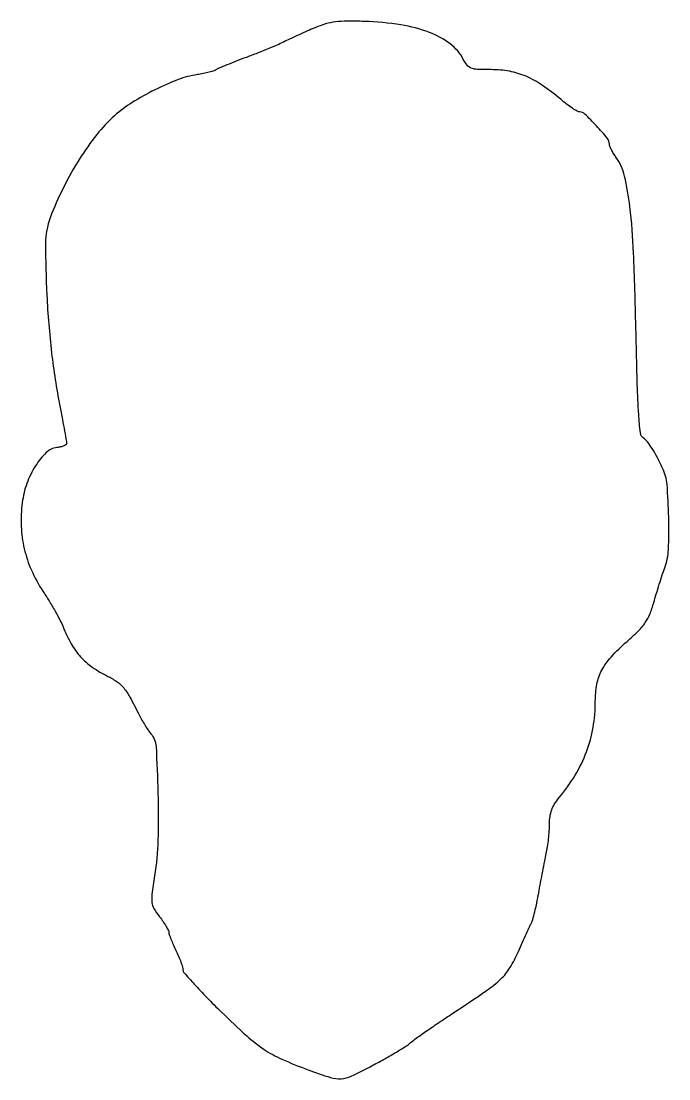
# Model space of a CAD drawing. Extents: x 0 to 184, y 1 to 301.
import ezdxf

# ---------------------------------------------------------------- set-up
doc = ezdxf.new("R2010")
doc.units = 0

msp = doc.modelspace()

# ---------------------------------------------------------------- linework, layer by layer
msp.add_lwpolyline([(83.5, 298.898226, 0.004123), (81.329744, 297.963563, 0.003036), (78.940625, 296.893832, 0.003068), (76.693426, 295.854528, 0.006844), (75, 295.030205, -0.014409), (73.157627, 294.167606, -0.004407), (70.325, 292.969136, -0.004407), (67.128106, 291.6825, -0.004807), (64, 290.490041, 0.003796), (61.054359, 289.373952, 0.00513), (58.409375, 288.317407, 0.003532), (56.210637, 287.394634, 0.054974), (55.5, 286.99315, -0.081038), (54.860002, 286.674171, -0.012339), (53.482605, 286.284096, -0.013537), (51.818753, 285.904645, -0.011356), (50.036527, 285.590567, 0.052911), (44.653122, 284.173153, 0.024757), (38.042502, 281.278896, 0.024691), (31.580349, 277.651028, 0.041302), (26.597143, 273.913752, 0.044135), (21.594852, 268.614102, 0.026308), (16.581782, 261.528245, 0.025026), (12.014235, 253.421279, 0.026006), (8.34368, 245, 0.089241), (7.023913, 237.789395, 0.013508), (7.377172, 223.071381, 0.015803), (8.733284, 206.694119, 0.019831), (11.067936, 191.64194, -0.001473), (11.808288, 187.804556, -0.002184), (12.432456, 184.437189, -0.000962), (12.947332, 181.55852, -0.043794), (13, 180.958362, -0.24977), (12.819182, 180.618974, -0.049582), (12.192187, 180.282391, -0.041836), (11.303434, 179.997738, -0.027952), (10.25, 179.816422, 0.164989), (7.215219, 178.381808, 0.059824), (4.169764, 174.636255, 0.053966), (1.713588, 169.620101, 0.055566), (0.417817, 164.243502, 0.041142), (0.126325, 157.506157, 0.047201), (0.982386, 151.123674, 0.047295), (3.017981, 145.02566, 0.04159), (6.235051, 139.134525, -0.008495), (8.011882, 136.33772, -0.007954), (9.733065, 133.420767, -0.007951), (11.177961, 130.78387, -0.026855), (11.999693, 129, 0.03312), (14.312652, 124.139925, 0.056424), (16.934814, 120.491206, 0.057594), (20.265655, 117.570592, 0.036122), (24.734621, 114.936539, -0.037766), (27.383587, 113.36347, -0.069873), (29.20967, 111.659247, -0.045639), (30.943996, 109.064325, -0.00859), (33.58553, 104, 0.012848), (34.371375, 102.524168, 0.010449), (35.286121, 100.983783, 0.010593), (36.188925, 99.599664, 0.026909), (36.91765, 98.646922, -0.163847), (38.360675, 95.054395, -0.007774), (38.908668, 81.886882, -0.013761), (38.888899, 68.487039, -0.030955), (37.966877, 58.370058, 0.006109), (37.214672, 53.053722, 0.062007), (37.204688, 50.826695, 0.103772), (37.783921, 49.114294, 0.029664), (39.357536, 46.775667, -0.012435), (40.369468, 45.378214, -0.016064), (41.223776, 44.044615, -0.013839), (41.862504, 42.902557, -0.121153), (42, 42.343438, 0.084659), (42.100062, 41.756698, 0.008853), (42.5875, 40.443959, 0.010775), (43.234101, 38.892107, 0.008435), (44, 37.236136, -0.011702), (44.765696, 35.551803, -0.013572), (45.4125, 33.914022, -0.012644), (45.884761, 32.506374, -0.074741), (46, 31.739761, 0.181976), (46.323607, 30.880057, 0.004348), (49.219941, 27.635278, 0.00898), (52.760681, 23.875273, 0.005912), (56.961501, 19.67242, 0.009965), (64.116813, 12.954429, 0.036845), (69.007069, 9.156737, 0.042219), (74.059404, 6.381828, 0.01614), (81.5, 3.361624, 0.0111), (87.866781, 1.172918, 0.094859), (90.847676, 0.814203, 0.093762), (93.76369, 1.578598, 0.010727), (99.864956, 4.638023, 0.006012), (103.317628, 6.516506, 0.007005), (106.550956, 8.386336, 0.006286), (109.239993, 10.038301, 0.041416), (110.5, 10.988726, -0.026893), (111.793003, 12.024228, -0.00306), (114.85, 14.185332, -0.003693), (118.524463, 16.709211, -0.002998), (122.5, 19.362295, 0.004719), (132.109101, 25.822868, 0.038521), (136.225871, 29.140793, 0.06845), (138.769615, 32.294495, 0.032176), (141.182476, 36.954963, -0.001892), (142.341851, 39.570889, -0.002284), (143.450963, 42.01802, -0.001941), (144.402066, 44.07022, -0.015536), (144.873122, 45, 0.05817), (145.259366, 45.95646, 0.007359), (145.81731, 48.115625, 0.008555), (146.400289, 50.70986, 0.007014), (146.936631, 53.5, -0.001953), (147.47957, 56.48727, -0.0016), (148.082447, 59.675391, -0.001616), (148.655554, 62.602808, -0.004272), (149.090335, 64.69282, 0.016424), (149.439112, 66.600817, 0.009919), (149.732786, 68.880454, 0.009931), (149.934779, 71.158948, 0.017142), (150, 73.060805, -0.03533), (150.152366, 75.214407, -0.052756), (150.612848, 77.043122, -0.052057), (151.451467, 78.752432, -0.033298), (152.75, 80.545779, 0.03758), (157.288576, 86.928028, 0.045885), (160.482841, 93.5184, 0.047026), (162.366031, 100.440315, 0.042939), (163, 107.80897, -0.046186), (163.455357, 112.728098, -0.075547), (164.830743, 116.673652, -0.064843), (167.486937, 120.428061, -0.025948), (171.999881, 124.836396, 0.014669), (175.265045, 127.885072, 0.04657), (177.181591, 130.173153, 0.05532), (178.462645, 132.553846, 0.027642), (179.565494, 135.79619, -0.004939), (180.289031, 138.289166, -0.003518), (181.146685, 141.067801, -0.003551), (182.002306, 143.706859, -0.007562), (182.709174, 145.732494, 0.077361), (183.731376, 150.868531, 0.015998), (183.824291, 160.113091, 0.015336), (183.339282, 169.323277, 0.08923), (182.088812, 174, 0.011494), (180.528635, 177.131309, 0.021212), (179.09673, 179.588384, 0.025923), (177.78624, 181.416664, 0.066519), (176.613829, 182.540425, -0.209273), (175.77826, 183.976924, -0.011806), (175.301599, 189.221903, -0.009814), (174.898603, 197.71913, -0.001637), (174.498403, 214.057456, 0.004973), (173.843684, 235.061154, 0.018885), (172.809393, 248.147458, 0.029623), (171.268647, 256.817855, 0.094494), (168.862916, 262.15437, -0.01763), (168.149772, 263.250746, -0.020019), (167.547231, 264.350015, -0.019651), (167.113448, 265.315987, -0.095988), (167, 265.90149, 0.175277), (166.417678, 267.511601, 0.0134), (163.322793, 271.034179, 0.012744), (160.037696, 274.400816, 0.195477), (158.563636, 275, -0.132615), (157.875269, 275.185843, -0.014821), (156.484542, 276.051999, -0.017185), (154.866313, 277.209778, -0.013139), (153.176086, 278.581272, 0.02713), (148.007089, 282.541018, 0.048953), (143.333368, 285.104144, 0.054992), (138.647791, 286.52242, 0.046045), (133.472766, 287, -0.009497), (129.516635, 287.075147, -0.078882), (127.761696, 287.422538, -0.137052), (126.631887, 288.23814, -0.049007), (125.540769, 289.921162, 0.11282), (121.855296, 294.279516, 0.06967), (115.955356, 297.541452, 0.053681), (107.849999, 299.686135, 0.028512), (97.5, 300.666136, 0.010095), (92.593054, 300.750579, 0.030668), (89.264491, 300.536263, 0.039663), (86.48595, 299.958837, 0.028566)], format="xyb", close=True)

doc.saveas('drawing.dxf')
